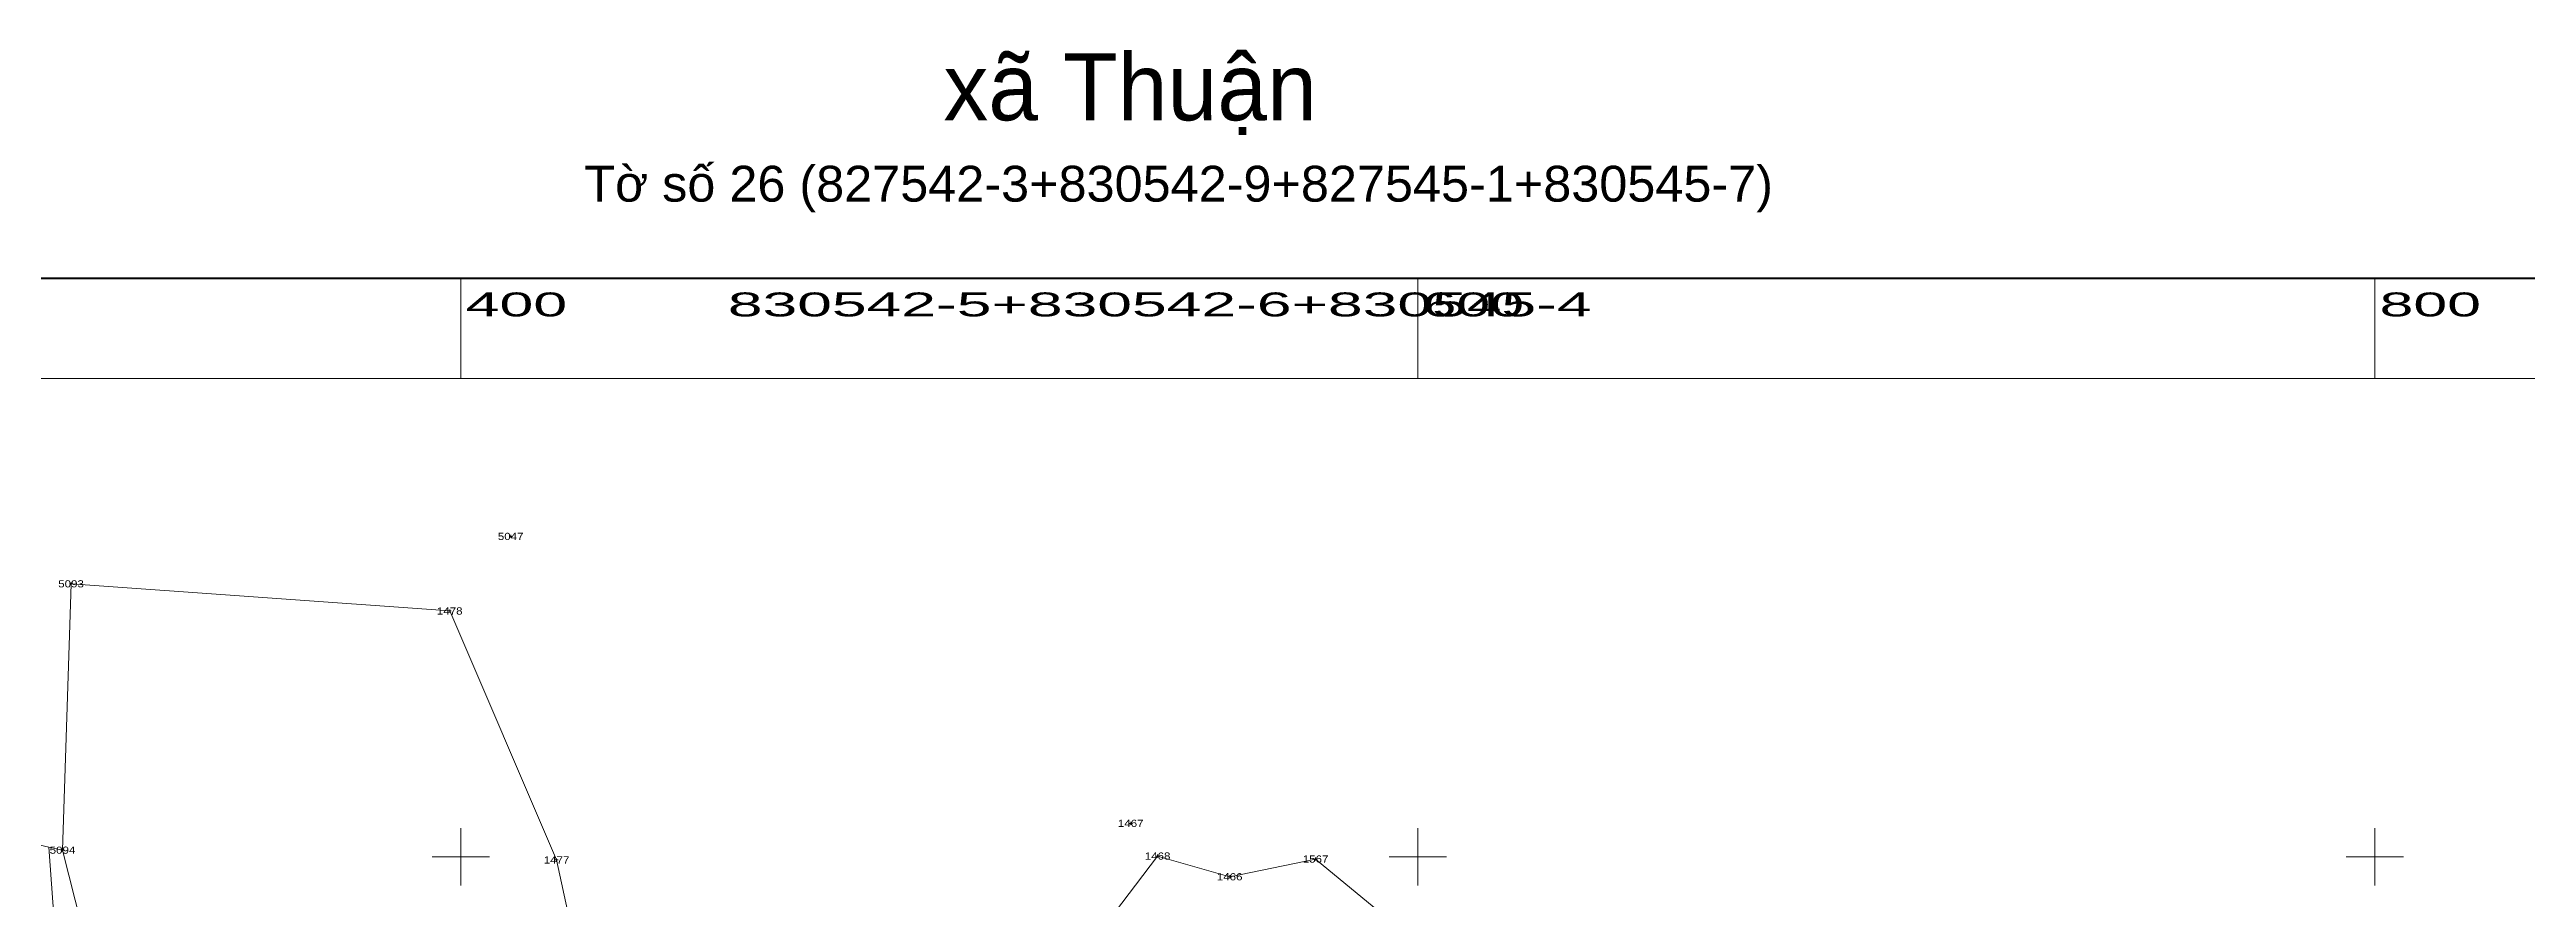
# Model space of a CAD drawing. Header units: metres. Extents: x 543779 to 545337, y 1825638 to 1827393.
# Drawn here: x 544314 to 544832, y 1827191 to 1827369 of the extents above; entities that cross this region are included whole.
import ezdxf
from ezdxf.enums import TextEntityAlignment as Align

# ---------------------------------------------------------------- set-up
doc = ezdxf.new("R2010")
doc.units = ezdxf.units.M
doc.header["$LTSCALE"] = 0.6
for name, color, linetype, lineweight in [('10', 7, 'Continuous', 13), ('4', 7, 'Continuous', 13), ('46', 7, 'Continuous', 13), ('63', 7, 'Continuous', 13)]:
    doc.layers.add(name, color=color, linetype=linetype, lineweight=lineweight)
doc.layers.add('5', color=7, linetype='Continuous')

msp = doc.modelspace()

# ---------------------------------------------------------------- linework, layer by layer
at = {"layer": '10'}
for p, q in [((544397.66, 1827251.39), (544318.52, 1827257.07)), ((544369.57, 1826993.79), (544316.73, 1827201.37))]:
    msp.add_line(p, q, dxfattribs=at)
for points in [[(544318.52, 1827257.07), (544316.73, 1827201.37), (544313.89, 1827202.03), (544273.28, 1827211.51)], [(544397.66, 1827251.39), (544419.99, 1827199.32), (544428.3, 1827161.14), (544417.1, 1827135.63), (544441.96, 1827133.07), (544469.83, 1827154.21), (544486.33, 1827152.1)], [(544503.51, 1827154.92), (544528.99, 1827147.97), (544535.06, 1827186.23), (544545.61, 1827200.14), (544560.67, 1827195.81), (544578.63, 1827199.52), (544592.06, 1827188.41)]]:
    msp.add_lwpolyline(points, dxfattribs=at)
at = {"layer": '4'}
for p, q in [((544410.71, 1827266.99), (544410.09, 1827266.99)), ((544410.4, 1827266.68), (544410.4, 1827267.3)), ((544318.84, 1827257.07), (544318.21, 1827257.07)), ((544318.52, 1827256.75), (544318.52, 1827257.38)), ((544397.97, 1827251.39), (544397.35, 1827251.39)), ((544397.66, 1827251.08), (544397.66, 1827251.7)), ((544540.3, 1827206.98), (544539.68, 1827206.98)), ((544539.99, 1827206.67), (544539.99, 1827207.29)), ((544317.04, 1827201.37), (544316.41, 1827201.37)), ((544316.73, 1827201.06), (544316.73, 1827201.69)), ((544545.92, 1827200.14), (544545.3, 1827200.14)), ((544545.61, 1827199.83), (544545.61, 1827200.45)), ((544420.3, 1827199.32), (544419.68, 1827199.32)), ((544419.99, 1827199.01), (544419.99, 1827199.63)), ((544560.98, 1827195.81), (544560.36, 1827195.81)), ((544560.67, 1827195.5), (544560.67, 1827196.12)), ((544578.94, 1827199.52), (544578.32, 1827199.52)), ((544578.63, 1827199.21), (544578.63, 1827199.83))]:
    msp.add_line(p, q, dxfattribs=at)
at = {"layer": '46'}
msp.add_lwpolyline([(544332.99, 1826993.66), (544321.84, 1827092.79), (544313.89, 1827202.03)], dxfattribs=at)
at = {"layer": '63'}
for p, q in [((544400, 1827300), (544400, 1827321)), ((544600, 1827300), (544600, 1827321)), ((544800, 1827300), (544800, 1827321)), ((544400, 1827194), (544400, 1827206)), ((544600, 1827194), (544600, 1827206)), ((544800, 1827194), (544800, 1827206)), ((544394, 1827200), (544406, 1827200)), ((544594, 1827200), (544606, 1827200)), ((544794, 1827200), (544806, 1827200))]:
    msp.add_line(p, q, dxfattribs=at)
at = {"layer": '63', "lineweight": 158}
msp.add_lwpolyline([(543779, 1827321), (545321, 1827321), (545321, 1825779), (543779, 1825779)], close=True, dxfattribs=at)
at = {"layer": '63'}
msp.add_lwpolyline([(543800, 1827300), (545300, 1827300), (545300, 1825800), (543800, 1825800)], close=True, dxfattribs=at)

# ---------------------------------------------------------------- texts
at = {"layer": '5', "width": 1.2}
for s, p in [('5047', (544410.4, 1827266.24)), ('5093', (544318.52, 1827256.32)), ('1478', (544397.66, 1827250.64)), ('1467', (544539.99, 1827206.23)), ('5094', (544316.73, 1827200.62)), ('1468', (544545.61, 1827199.39)), ('1567', (544578.63, 1827198.77)), ('1477', (544419.99, 1827198.57)), ('1466', (544560.67, 1827195.06))]:
    msp.add_text(s, height=1.5, dxfattribs=at).set_placement(p, align=Align.CENTER)
at = {"layer": '63'}
msp.add_text('xã Thuận', height=14, dxfattribs=at).set_placement((544539.8867, 1827354), align=Align.CENTER)
for s, height, width, p in [('Tờ số 26 (827542-3+830542-9+827545-1+830545-7)', 7.5, 1.05, (544550.005, 1827337)), ('830542-5+830542-6+830545-4', 5, 1.95, (544546.05, 1827313))]:
    msp.add_text(s, height=height, dxfattribs=dict(at, width=width)).set_placement(p, align=Align.CENTER)
at = {"layer": '63', "width": 1.9}
for s, p in [('400', (544401, 1827313)), ('600', (544601, 1827313)), ('800', (544801, 1827313))]:
    msp.add_text(s, height=5, dxfattribs=at).set_placement(p)

doc.saveas('drawing.dxf')
